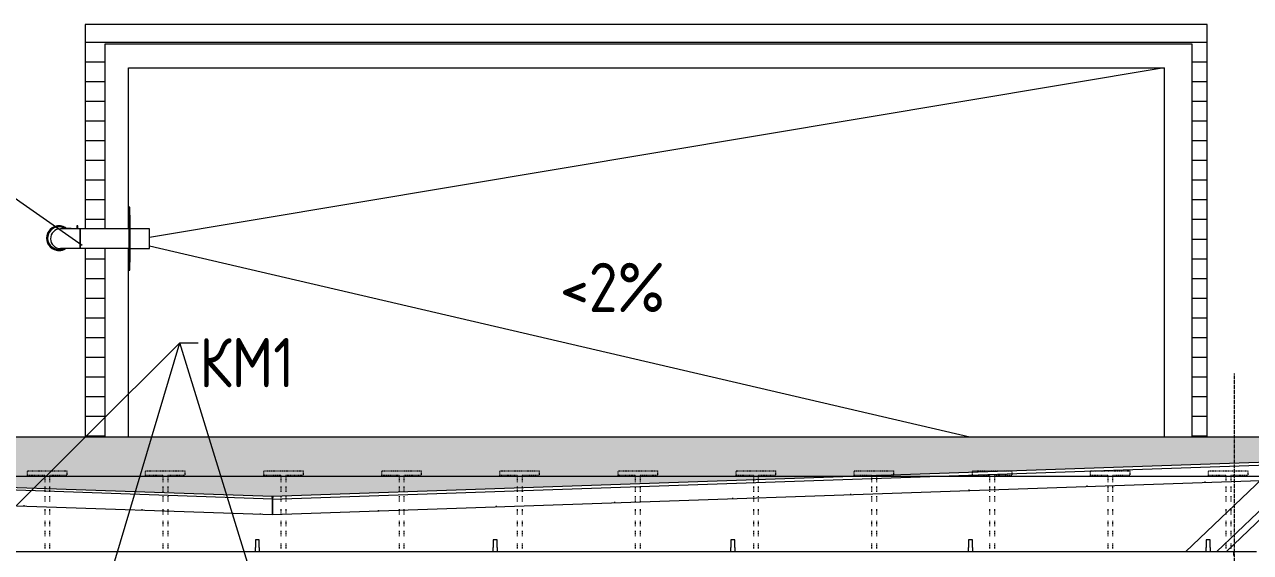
# Model space of a CAD drawing. Header units: millimetres. Extents: x -10178924 to 11692288, y -947381 to 58396.
# Drawn here: x 49202 to 55430, y -521210 to -518530 of the extents above; entities that cross this region are included whole.
import ezdxf

# ---------------------------------------------------------------- set-up
doc = ezdxf.new("R2010")
doc.units = ezdxf.units.MM
for name, pattern in [('ADSK_Линия сетки', [25, 20, -2.5, 0, -2.5]), ('ADSK_Скрыто', [6, 3, -3]), ('ADSK_Штриховая_ш3 п1_5', [4.5, 3, -1.5])]:
    doc.linetypes.add(name, pattern=pattern)
for name, color, linetype, lineweight in [('Аннотация', 7, 'Continuous', 18), ('Антураж', 7, 'Continuous', 18), ('Каркас', 7, 'Continuous', 18), ('Крыша', 7, 'Continuous', 9), ('Крыша штриховка', 7, 'Continuous', 9), ('Марки', 7, 'Continuous', 20), ('Обобщенные модели', 7, 'Continuous', 18), ('Оборудование', 7, 'Continuous', 18), ('Ограждение', 7, 'Continuous', 9), ('Оси', 253, 'Continuous', 9), ('Перекрытие', 7, 'Continuous', 18), ('Потолки', 7, 'Continuous', 9), ('Потолки штриховка', 7, 'Continuous', 9), ('Узлы', 7, 'Continuous', 18)]:
    doc.layers.add(name, color=color, linetype=linetype, lineweight=lineweight)
doc.layers.add('Линии', color=7, linetype='Continuous', lineweight=9, true_color=0x00a600)
doc.styles.add('GOST Common_4', font='GOST_Common.ttf', dxfattribs={"width": 0.9, "height": 200})

# ---------------------------------------------------------------- blocks, each defined once
blk = doc.blocks.new('Ограждение - 20 доп поручень 300-1864261-План кровли АР')
at = {"layer": 'Ограждение'}
for p, q in [((-60, 10), (-40, 10)), ((-60, 10), (-60, -10)), ((0, 10), (-40, 10)), ((0, -10), (0, 10)), ((-40, -10), (-60, -10)), ((-40, -10), (0, -10))]:
    blk.add_line(p, q, dxfattribs=at)
blk = doc.blocks.new('Ограждение - Ограждение-1863905-План кровли АР')
at = {"rotation": 89.99999999999942}
for p in [(50385, 43378.8), (51592.6, 43378.8), (52800.2, 43378.8), (54007.7, 43378.8), (55215.3, 43378.8)]:
    blk.add_blockref('Ограждение - 20 доп поручень 300-1864261-План кровли АР', p, dxfattribs=at)
blk = doc.blocks.new('Тип верхнего поручня - Верхний поручень_Внутренний_-1864227-План кровли АР')
at = {"layer": 'Ограждение'}
for p, q in [((45577.2, 43318.8), (55346.5, 43318.8)), ((55346.5, 43298.8), (55346.5, 43318.8)), ((55346.5, 43318.8), (55460.7, 43318.8))]:
    blk.add_line(p, q, dxfattribs=at)
blk = doc.blocks.new('Тип верхнего поручня - Верхний поручень_Внутренний_-V18-План кровли АР')
at = {"layer": 'Ограждение'}
for p, q in [((45577.2, 43318.8), (55346.5, 43318.8)), ((55346.5, 43318.8), (55460.7, 43318.8))]:
    blk.add_line(p, q, dxfattribs=at)
blk = doc.blocks.new('_ Хомут универсальный - _ Хомут универсальный-2851609-План кровли АР')
at = {"layer": 'Обобщенные модели'}
for p, q in [((-43.2, 2.5), (-56.9, 2.5)), ((-56.9, 2.5), (-56.9, -2.1)), ((-56.9, -2.1), (-43.2, -2.1))]:
    blk.add_line(p, q, dxfattribs=at)
for centre, start, end in [((0, 0), 170.46977, 176.68986), ((0, 0.1), 182.99198, 189.49692)]:
    blk.add_arc(centre, 43.3, start, end, dxfattribs=at)
blk = doc.blocks.new('_ Колено трубы 135 - _ Колено трубы 135-2851610-План кровли АР')
at = {"layer": 'Обобщенные модели'}
blk.add_line((49439.2, 44957.7), (49416, 44957.7), dxfattribs=at)
blk.add_ellipse((49439.2, 44914.3), major_axis=(0, 43.4), ratio=0.707107, start_param=6.099025, end_param=6.283185, dxfattribs=at)
blk = doc.blocks.new('_ Водосточный слив с хомутом универсальным - _ Водосточный слив с хомутом универсальным-2862675-План кровли АР')
at = {"layer": 'Обобщенные модели'}
for start, end in [(92.78011, 102.52255), (77.47745, 86.67726)]:
    blk.add_arc((0, 0), 43.6, start, end, dxfattribs=at)
blk = doc.blocks.new('Ворнока - Воронка выпускная ВК-В-D150_90-1946327-План кровли АР')
at = {"layer": 'Каркас', "lineweight": 9}
for radius, start, end in [(62.5, 90, 122.24466), (62.5, 90, 103.34198), (62.5, 0, 90), (62.5, 76.65802, 90), (62.5, 106.65832, 122.37897), (57.5, 236.00005, 0), (57.5, 0, 112.57399), (57.5, 102.02276, 111.6718), (57.5, 83.35447, 96.6454), (57.5, 60, 77.97682), (62.5, 46.65772, 73.34168), (57.5, 42.0229, 59.99956), (62.5, 16.65742, 43.34138), (57.5, 23.35451, 36.64545), (57.5, 0, 17.97696), (57.5, 342.02304, 0), (62.5, 0, 13.34109), (62.5, 229.78066, 270), (62.5, 230, 253.34168), (57.5, 236.20405, 240), (57.5, 240.00072, 257.97724), (62.5, 256.65802, 270), (57.5, 263.3546, 276.64553), (62.5, 270, 360), (62.5, 270, 283.34109), (57.5, 282.02318, 300), (62.5, 286.65742, 313.34138), (57.5, 300.00044, 317.9771), (62.5, 316.65772, 343.34168), (57.5, 323.35455, 336.64549), (62.5, 346.65802, 360)]:
    blk.add_arc((-500, 0), radius, start, end, dxfattribs=at)
blk = doc.blocks.new('Ограждение - Ограждение-2964499-План кровли АР')
at = {"layer": 'Ограждение'}
for p, q in [((55491.8, 43690.1), (55102.4, 43318.8)), ((55660.8, 43701.9), (55259, 43318.8)), ((55308.2, 43318.8), (55688.6, 43681.4))]:
    blk.add_line(p, q, dxfattribs=at)
blk = doc.blocks.new('TN_ПВХ воронка парапетная - ПВХ воронка парапетная 100х100 длиной 650мм с отводом и листоуловителем-7218197-План кровли АР')
at = {"layer": 'Оборудование'}
for p, q in [((50, 103.3), (-50, 103.3)), ((-50, 103.3), (-50, 3.3)), ((50, 3.3), (50, 103.3)), ((-160, 3), (-160, 0)), ((-120, 3), (-160, 3)), ((-160, 0), (-120, 0)), ((-120, 3), (120, 3)), ((120, 0), (-120, 0)), ((-50, 3.3), (50, 3.3)), ((-50, 0), (-50, -250)), ((50, 0), (50, -250)), ((160, 3), (120, 3)), ((120, 0), (160, 0)), ((160, 0), (160, 3)), ((-50, -250), (50, -250)), ((-50, -250), (-50, -350)), ((50, -250), (-50, -250)), ((50, -250), (50, -350))]:
    blk.add_line(p, q, dxfattribs=at)
blk.add_arc((0, -350), 50, 180, 360, dxfattribs=at)
blk = doc.blocks.new('Антураж 8 - Антураж 8-5657953-План кровли АР')
at = {"layer": 'Антураж'}
for p, q in [((50461.9, 43584.3), (45245.4, 43765)), ((50462.3, 43584.3), (55678.8, 43765)), ((50462.1, 43504.1), (45444.9, 43677.8)), ((55478.9, 43677.8), (50462.1, 43504.1)), ((50461.9, 43584.3), (50461.2, 43599.1)), ((50463, 43599.1), (50462.3, 43584.3)), ((50461.9, 43510), (50461.9, 43584.3)), ((50462.3, 43584.3), (50462.3, 43510))]:
    blk.add_line(p, q, dxfattribs=at)
blk = doc.blocks.new('Кровля')
at = {"layer": 'Крыша штриховка'}
h = blk.add_hatch(dxfattribs=at)
h.set_pattern_fill('FP_25', color=256, style=0, pattern_type=2)
h.set_pattern_definition([(270, (0, 10882.1), (600, 4e-14), [])])
h.paths.add_polyline_path([(50461.9, 38894.2), (54274.4, 42529.3), (51347.9, 42428), (51347.9, 42064.2), (47147.9, 42064.2), (47147.9, 42458.4), (48692.4, 42458.6), (46649.4, 42529.4), (50369.3, 38982.5)])
h.paths.add_polyline_path([(49415.1, 40630), (48913.6, 40630.7), (48914.2, 41810), (51824.6, 41809.3), (51823.9, 40670), (51817.1, 40670), (51816.6, 40662.5), (51804.6, 40662.5), (51804.6, 40650), (51792.1, 40650), (51792.1, 40637.5), (51784.6, 40637.5), (51784.6, 40630), (49776.5, 40630)])
h.paths.add_polyline_path([(50462.1, 43504.1), (55478.9, 43677.8), (55484.6, 43684.2), (50461.9, 43510.3), (45439.2, 43683.2), (45444.9, 43677.8), (50372.3, 43507.2)])
at = {"layer": 'Потолки штриховка', "lineweight": 18}
h = blk.add_hatch(dxfattribs=at)
h.set_pattern_fill('FP_58', color=256, style=0, pattern_type=2)
h.set_pattern_definition([(180, (52360.98, 44881.3), (-1e-14, -100), [])])
h.paths.add_polyline_path([(49611, 43898.8), (49611, 44856.7), (49511, 44856.7), (49511, 43898.8)])
h.paths.add_polyline_path([(55133.6, 43898.8), (55211, 43898.8), (55211, 45993.8), (49511, 45993.8), (49511, 44956.7), (49611, 44956.7), (49611, 45893.5), (55133.6, 45893.5), (55133.6, 44709.2)])
at = {"layer": 'Узлы', "true_color": 0xffffff}
h = blk.add_hatch(color=7, dxfattribs=at)
h.paths.add_polyline_path([(41826.4, -521.9), (49650.9, -521.9), (49650.9, 475.1), (49562.8, 474), (49503.2, -470.6), (45149.2, -323.1), (41142.1, -458.2), (41079.8, -77.1), (41079.8, -521.9), (41465, -521.9)])
h.paths.add_polyline_path([(-453.6, -388.9), (8078.1, -388.9), (8077.3, -26.3), (7973.5, -276.8), (3655.9, -146.8), (-674.6, -298.6), (-736.9, 259.3), (-736.9, -388.9)])
h.paths.add_polyline_path([(41079.8, 177.9), (41097.9, 182.8), (41188.3, 1719.8), (35856.5, 1526.9), (35850.1, 1488.2), (41079.8, 1488.2), (41079.8, 182)])
h.paths.add_polyline_path([(8078.1, 312.2), (8078.1, 1488.2), (12889.9, 1488.2), (12882.6, 1527), (8005.2, 1701.9), (8062.3, 316.3)])
h.paths.add_polyline_path([(-736.9, 502.7), (-468.8, 8048.7), (-6523.1, 7837.4), (-6529.6, 7798.6), (-736.9, 7798.6), (-736.9, 522.8)])
h.paths.add_polyline_path([(49650.9, 797.5), (49650.9, 7859.4), (55891.9, 7859.4), (55891.9, 8470.8), (55881.1, 8467.5), (55687, 7999.8), (49350.5, 8221), (49618.7, 803.5), (49632.8, 802.6), (49650.1, 797.7)])
h.paths.add_polyline_path([(16530.7, 1488.2), (35571.8, 1488.2), (35566.4, 1520.3), (29060, 1756.5), (29059.6, 1633.4), (19380, 1633.4), (19380, 1744.1), (13174.7, 1526.9), (13168.2, 1488.2), (15807.9, 1488.2)])
h.paths.add_polyline_path([(-7227.8, 7798.6), (-6807.9, 7798.6), (-6813, 7829.1), (-7122.5, 7899.2), (-6947.6, 14171.4), (-7182.5, 20168.5), (-7227.8, 20180.1), (-7227.8, 7899.2)])
h.paths.add_polyline_path([(55891.9, 8773.7), (55891.9, 16804.8), (55861.4, 16796.7), (55713, 12784.8), (55861.2, 8781.6), (55864.6, 8780.7)])
h.paths.add_polyline_path([(24355.3, 13320.2), (32597, 13639), (32606.4, 13678.1), (16107.8, 13678.1), (16117.8, 13638.2), (24355.3, 13320.2)])
h.paths.add_polyline_path([(10664.9, 13409.4), (15825, 13609.8), (15841.3, 13678.1), (11105, 13678.1), (11105, 21012.5), (10508.5, 21012), (10529.1, 20925.4), (10923.6, 20798), (10667.1, 13472.9)])
h.paths.add_polyline_path([(38181.7, 13414.1), (37897.5, 20847.2), (38471.4, 21009.5), (38481.1, 21051.3), (37706.7, 21051.3), (37706.7, 13678.1), (32878, 13678.1), (32887.7, 13637.6), (38174.9, 13414.4)])
h.paths.add_polyline_path([(55891.9, 17107.6), (55891.9, 32796.3), (55861.3, 32788.2), (55572.3, 24949.4), (55861.2, 17115.6), (55864.6, 17114.7)])
h.paths.add_polyline_path([(-7227.8, 20474.6), (-7182.8, 20486.1), (-6960.1, 26174.2), (-7182.6, 31854.5), (-7227.8, 31866), (-7227.8, 20478.7)])
h.paths.add_polyline_path([(45338.1, 20583.1), (45060.3, 27855.3), (45031.9, 27862.7), (45031.9, 21051.3), (38748.9, 21051.3), (38758.7, 21008.8), (45143.6, 20595.7)])
h.paths.add_polyline_path([(3392.9, 20705.4), (10228.7, 20955.9), (10241.6, 21012.5), (3737.3, 21012.5), (3737.3, 28192.7), (3693.8, 28181.5), (3395.2, 20761.3)])
h.paths.add_polyline_path([(45031.9, 28151.9), (45060.5, 28159.8), (45349.7, 35731.9), (45288.1, 37345), (45031.9, 37345), (45031.9, 28159.8)])
h.paths.add_polyline_path([(3737.3, 28469.4), (3737.3, 42947.5), (3702.4, 42938.6), (3419.3, 35707.7), (3702.4, 28478.4), (3736.8, 28469.6)])
h.paths.add_polyline_path([(-7227.8, 32160.5), (-7192.2, 32169.6), (-7003.4, 37563.7), (-7192, 42951.9), (-7227.8, 42961.1), (-7227.8, 32164.6)])
h.paths.add_polyline_path([(55891.9, 33099.2), (55891.9, 43246.9), (55860, 43238.6), (55675.4, 38159.5), (55861.2, 33107.2), (55864.6, 33106.3)])
h.paths.add_polyline_path([(45071.8, 38095), (45259.5, 38095), (45067.3, 43127.7), (45031.9, 43136.9), (45031.9, 38095), (45070, 38095)])
h.paths.add_polyline_path([(3737.3, 43224.3), (3737.3, 43716.6), (-7227.8, 43716.6), (-7227.8, 43255.6), (-7191.7, 43264.8), (-7067.6, 43609), (-1846.2, 43421.7), (3578, 43616.1), (3702.1, 43233.3), (3736.9, 43224.4)])
h.paths.add_polyline_path([(45031.9, 43426.1), (45104.3, 43444.9), (45207, 43781.1), (50463, 43599.1), (55714, 43781), (55835.6, 43550.7), (55891.9, 43536.1), (55891.9, 43898.8), (45031.9, 43898.8), (45031.9, 43440)])
at = {"layer": 'Аннотация', "lineweight": 9}
blk.add_line((49495.5, 44872.6), (48423.6, 45620.9), dxfattribs=at)
at = {"layer": 'Крыша'}
for p, q in [((49731, 44956.7), (49731, 45773.5)), ((49731, 45773.5), (54991, 45773.5)), ((54991, 45773.5), (49837.6, 44912.2)), ((54991, 45773.5), (54991, 43898.8)), ((49731, 43898.8), (49731, 44856.7)), ((54003.8, 43898.8), (49837.6, 44869.5))]:
    blk.add_line(p, q, dxfattribs=at)
at = {"layer": 'Линии', "color": 7}
for p, q in [((55891.9, 43898.8), (45031.9, 43898.8)), ((45207, 43781.1), (50462.1, 43599.1)), ((50462.1, 43599.1), (55714, 43781))]:
    blk.add_line(p, q, dxfattribs=at)
at = {"layer": 'Линии', "color": 7, "linetype": 'ADSK_Скрыто'}
for p, q in [((49217.4, 43728.8), (49417.4, 43728.8)), ((49217.4, 43703.8), (49217.4, 43728.8)), ((49417.4, 43728.8), (49417.4, 43703.8)), ((49817.4, 43728.8), (50017.4, 43728.8)), ((49817.4, 43703.8), (49817.4, 43728.8)), ((50017.4, 43728.8), (50017.4, 43703.8)), ((50417.4, 43728.8), (50617.4, 43728.8)), ((50417.4, 43703.8), (50417.4, 43728.8)), ((50617.4, 43728.8), (50617.4, 43703.8)), ((51017.4, 43728.8), (51217.4, 43728.8)), ((51017.4, 43703.8), (51017.4, 43728.8)), ((51217.4, 43728.8), (51217.4, 43703.8)), ((51617.4, 43728.8), (51817.4, 43728.8)), ((51617.4, 43703.8), (51617.4, 43728.8)), ((51817.4, 43728.8), (51817.4, 43703.8)), ((52217.4, 43728.8), (52417.4, 43728.8)), ((52217.4, 43703.8), (52217.4, 43728.8)), ((52417.4, 43728.8), (52417.4, 43703.8)), ((52817.4, 43728.8), (53017.4, 43728.8)), ((52817.4, 43703.8), (52817.4, 43728.8)), ((53017.4, 43728.8), (53017.4, 43703.8)), ((53417.4, 43728.8), (53617.4, 43728.8)), ((53417.4, 43703.8), (53417.4, 43728.8)), ((53617.4, 43728.8), (53617.4, 43703.8)), ((54017.4, 43728.8), (54217.4, 43728.8)), ((54017.4, 43703.8), (54017.4, 43728.8)), ((54217.4, 43728.8), (54217.4, 43703.8)), ((54617.4, 43728.8), (54817.4, 43728.8)), ((54617.4, 43703.8), (54617.4, 43728.8)), ((54817.4, 43728.8), (54817.4, 43703.8)), ((55217.4, 43728.8), (55417.4, 43728.8)), ((55217.4, 43703.8), (55217.4, 43728.8)), ((55417.4, 43728.8), (55417.4, 43703.8)), ((49304.9, 43703.8), (49217.4, 43703.8)), ((49304.9, 43703.8), (49304.9, 43668.8)), ((49417.4, 43703.8), (49329.9, 43703.8)), ((49329.9, 43703.8), (49329.9, 43668.8)), ((49904.9, 43703.8), (49817.4, 43703.8)), ((49904.9, 43703.8), (49904.9, 43668.8)), ((50017.4, 43703.8), (49929.9, 43703.8)), ((49929.9, 43703.8), (49929.9, 43668.8)), ((50504.9, 43703.8), (50417.4, 43703.8)), ((50504.9, 43703.8), (50504.9, 43668.8)), ((50617.4, 43703.8), (50529.9, 43703.8)), ((50529.9, 43703.8), (50529.9, 43668.8)), ((51104.9, 43703.8), (51017.4, 43703.8)), ((51104.9, 43703.8), (51104.9, 43668.8)), ((51217.4, 43703.8), (51129.9, 43703.8)), ((51129.9, 43703.8), (51129.9, 43668.8)), ((51704.9, 43703.8), (51617.4, 43703.8)), ((51704.9, 43703.8), (51704.9, 43668.8)), ((51817.4, 43703.8), (51729.9, 43703.8)), ((51729.9, 43703.8), (51729.9, 43668.8)), ((52304.9, 43703.8), (52217.4, 43703.8)), ((52304.9, 43703.8), (52304.9, 43668.8)), ((52417.4, 43703.8), (52329.9, 43703.8)), ((52329.9, 43703.8), (52329.9, 43668.8)), ((52904.9, 43703.8), (52817.4, 43703.8)), ((52904.9, 43703.8), (52904.9, 43668.8)), ((53017.4, 43703.8), (52929.9, 43703.8)), ((52929.9, 43703.8), (52929.9, 43668.8)), ((53504.9, 43703.8), (53417.4, 43703.8)), ((53504.9, 43703.8), (53504.9, 43668.8)), ((53617.4, 43703.8), (53529.9, 43703.8)), ((53529.9, 43703.8), (53529.9, 43668.8)), ((54104.9, 43703.8), (54017.4, 43703.8)), ((54104.9, 43703.8), (54104.9, 43668.8)), ((54217.4, 43703.8), (54129.9, 43703.8)), ((54129.9, 43703.8), (54129.9, 43668.8)), ((54704.9, 43703.8), (54617.4, 43703.8)), ((54704.9, 43703.8), (54704.9, 43668.8)), ((54817.4, 43703.8), (54729.9, 43703.8)), ((54729.9, 43703.8), (54729.9, 43668.8)), ((55304.9, 43703.8), (55217.4, 43703.8)), ((55304.9, 43703.8), (55304.9, 43668.8)), ((55417.4, 43703.8), (55329.9, 43703.8)), ((55329.9, 43703.8), (55329.9, 43668.8)), ((49304.9, 43648.8), (49304.9, 43618.8)), ((49304.9, 43598.8), (49304.9, 43568.8)), ((49329.9, 43648.8), (49329.9, 43618.8)), ((49329.9, 43598.8), (49329.9, 43568.8)), ((49904.9, 43648.8), (49904.9, 43618.8)), ((49904.9, 43598.8), (49904.9, 43568.8)), ((49929.9, 43648.8), (49929.9, 43618.8)), ((49929.9, 43598.8), (49929.9, 43568.8)), ((50504.9, 43648.8), (50504.9, 43618.8)), ((50504.9, 43598.8), (50504.9, 43568.8)), ((50529.9, 43648.8), (50529.9, 43618.8)), ((50529.9, 43598.8), (50529.9, 43568.8)), ((51104.9, 43648.8), (51104.9, 43618.8)), ((51104.9, 43598.8), (51104.9, 43568.8)), ((51129.9, 43648.8), (51129.9, 43618.8)), ((51129.9, 43598.8), (51129.9, 43568.8)), ((51704.9, 43648.8), (51704.9, 43618.8)), ((51704.9, 43598.8), (51704.9, 43568.8)), ((51729.9, 43648.8), (51729.9, 43618.8)), ((51729.9, 43598.8), (51729.9, 43568.8)), ((52304.9, 43648.8), (52304.9, 43618.8)), ((52304.9, 43598.8), (52304.9, 43568.8)), ((52329.9, 43648.8), (52329.9, 43618.8)), ((52329.9, 43598.8), (52329.9, 43568.8)), ((52904.9, 43648.8), (52904.9, 43618.8)), ((52904.9, 43598.8), (52904.9, 43568.8)), ((52929.9, 43648.8), (52929.9, 43618.8)), ((52929.9, 43598.8), (52929.9, 43568.8)), ((53504.9, 43648.8), (53504.9, 43618.8)), ((53504.9, 43598.8), (53504.9, 43568.8)), ((53529.9, 43648.8), (53529.9, 43618.8)), ((53529.9, 43598.8), (53529.9, 43568.8)), ((54104.9, 43648.8), (54104.9, 43618.8)), ((54104.9, 43598.8), (54104.9, 43568.8)), ((54129.9, 43648.8), (54129.9, 43618.8)), ((54129.9, 43598.8), (54129.9, 43568.8)), ((54704.9, 43648.8), (54704.9, 43618.8)), ((54704.9, 43598.8), (54704.9, 43568.8)), ((54729.9, 43648.8), (54729.9, 43618.8)), ((54729.9, 43598.8), (54729.9, 43568.8)), ((55304.9, 43648.8), (55304.9, 43618.8)), ((55304.9, 43598.8), (55304.9, 43568.8)), ((55329.9, 43648.8), (55329.9, 43618.8)), ((55329.9, 43598.8), (55329.9, 43568.8)), ((49304.9, 43533.8), (49304.9, 43503.8)), ((49329.9, 43533.8), (49329.9, 43503.8)), ((49904.9, 43533.8), (49904.9, 43503.8)), ((49929.9, 43533.8), (49929.9, 43503.8)), ((50504.9, 43533.8), (50504.9, 43503.8)), ((50529.9, 43533.8), (50529.9, 43503.8)), ((51104.9, 43533.8), (51104.9, 43503.8)), ((51129.9, 43533.8), (51129.9, 43503.8)), ((51704.9, 43533.8), (51704.9, 43503.8)), ((51729.9, 43533.8), (51729.9, 43503.8)), ((52304.9, 43533.8), (52304.9, 43503.8)), ((52329.9, 43533.8), (52329.9, 43503.8)), ((52904.9, 43533.8), (52904.9, 43503.8)), ((52929.9, 43533.8), (52929.9, 43503.8)), ((53504.9, 43533.8), (53504.9, 43503.8)), ((53529.9, 43533.8), (53529.9, 43503.8)), ((54104.9, 43533.8), (54104.9, 43503.8)), ((54129.9, 43533.8), (54129.9, 43503.8)), ((54704.9, 43533.8), (54704.9, 43503.8)), ((54729.9, 43533.8), (54729.9, 43503.8)), ((55304.9, 43533.8), (55304.9, 43503.8)), ((55329.9, 43533.8), (55329.9, 43503.8)), ((49304.9, 43473.8), (49304.9, 43443.8)), ((49329.9, 43473.8), (49329.9, 43443.8)), ((49904.9, 43473.8), (49904.9, 43443.8)), ((49929.9, 43473.8), (49929.9, 43443.8)), ((50504.9, 43473.8), (50504.9, 43443.8)), ((50529.9, 43473.8), (50529.9, 43443.8)), ((51104.9, 43473.8), (51104.9, 43443.8)), ((51129.9, 43473.8), (51129.9, 43443.8)), ((51704.9, 43473.8), (51704.9, 43443.8)), ((51729.9, 43473.8), (51729.9, 43443.8)), ((52304.9, 43473.8), (52304.9, 43443.8)), ((52329.9, 43473.8), (52329.9, 43443.8)), ((52904.9, 43473.8), (52904.9, 43443.8)), ((52929.9, 43473.8), (52929.9, 43443.8)), ((53504.9, 43473.8), (53504.9, 43443.8)), ((53529.9, 43473.8), (53529.9, 43443.8)), ((54104.9, 43473.8), (54104.9, 43443.8)), ((54129.9, 43473.8), (54129.9, 43443.8)), ((54704.9, 43473.8), (54704.9, 43443.8)), ((54729.9, 43473.8), (54729.9, 43443.8)), ((55304.9, 43473.8), (55304.9, 43443.8)), ((55329.9, 43473.8), (55329.9, 43443.8)), ((49304.9, 43423.8), (49304.9, 43393.8)), ((49329.9, 43423.8), (49329.9, 43393.8)), ((49904.9, 43423.8), (49904.9, 43393.8)), ((49929.9, 43423.8), (49929.9, 43393.8)), ((50504.9, 43423.8), (50504.9, 43393.8)), ((50529.9, 43423.8), (50529.9, 43393.8)), ((51104.9, 43423.8), (51104.9, 43393.8)), ((51129.9, 43423.8), (51129.9, 43393.8)), ((51704.9, 43423.8), (51704.9, 43393.8)), ((51729.9, 43423.8), (51729.9, 43393.8)), ((52304.9, 43423.8), (52304.9, 43393.8)), ((52329.9, 43423.8), (52329.9, 43393.8)), ((52904.9, 43423.8), (52904.9, 43393.8)), ((52929.9, 43423.8), (52929.9, 43393.8)), ((53504.9, 43423.8), (53504.9, 43393.8)), ((53529.9, 43423.8), (53529.9, 43393.8)), ((54104.9, 43423.8), (54104.9, 43393.8)), ((54129.9, 43423.8), (54129.9, 43393.8)), ((54704.9, 43423.8), (54704.9, 43393.8)), ((54729.9, 43423.8), (54729.9, 43393.8)), ((55304.9, 43423.8), (55304.9, 43393.8)), ((55329.9, 43423.8), (55329.9, 43393.8)), ((49304.9, 43358.8), (49304.9, 43328.8)), ((49329.9, 43358.8), (49329.9, 43328.8)), ((49904.9, 43358.8), (49904.9, 43328.8)), ((49929.9, 43358.8), (49929.9, 43328.8)), ((50504.9, 43358.8), (50504.9, 43328.8)), ((50529.9, 43358.8), (50529.9, 43328.8)), ((51104.9, 43358.8), (51104.9, 43328.8)), ((51129.9, 43358.8), (51129.9, 43328.8)), ((51704.9, 43358.8), (51704.9, 43328.8)), ((51729.9, 43358.8), (51729.9, 43328.8)), ((52304.9, 43358.8), (52304.9, 43328.8)), ((52329.9, 43358.8), (52329.9, 43328.8)), ((52904.9, 43358.8), (52904.9, 43328.8)), ((52929.9, 43358.8), (52929.9, 43328.8)), ((53504.9, 43358.8), (53504.9, 43328.8)), ((53529.9, 43358.8), (53529.9, 43328.8)), ((54104.9, 43358.8), (54104.9, 43328.8)), ((54129.9, 43358.8), (54129.9, 43328.8)), ((54704.9, 43358.8), (54704.9, 43328.8)), ((54729.9, 43358.8), (54729.9, 43328.8)), ((55304.9, 43358.8), (55304.9, 43328.8)), ((55329.9, 43358.8), (55329.9, 43328.8))]:
    blk.add_line(p, q, dxfattribs=at)
at = {"layer": 'Линии', "color": 7, "linetype": 'ADSK_Штриховая_ш3 п1_5'}
blk.add_line((55582.1, 43698.8), (45211.9, 43698.8), dxfattribs=at)
at = {"layer": 'Марки'}
for p, q in [((47847.9, 42245), (49991.7, 44377.8)), ((49341.7, 42206.1), (49991.7, 44377.8)), ((49991.7, 44377.8), (50084.8, 44377.8)), ((49991.7, 44377.8), (50084.8, 44377.8)), ((50647.9, 42245), (49991.7, 44377.8)), ((49991.7, 44377.8), (50084.8, 44377.8))]:
    blk.add_line(p, q, dxfattribs=at)
at = {"layer": 'Оси', "linetype": 'ADSK_Линия сетки'}
blk.add_line((55349.6, -5630.6), (55349.6, 44223), dxfattribs=at)
at = {"layer": 'Перекрытие'}
for p, q in [((55133.6, 45893.5), (49611, 45893.5)), ((49611, 45893.5), (49611, 44956.7)), ((55133.6, 43898.8), (55133.6, 45893.5)), ((49611, 44856.7), (49611, 43898.8))]:
    blk.add_line(p, q, dxfattribs=at)
at = {"layer": 'Потолки'}
for p, q in [((55211, 45993.8), (49511, 45993.8)), ((49511, 45993.8), (49511, 44956.7)), ((55211, 43898.8), (55211, 45993.8)), ((49511, 44856.7), (49511, 43898.8))]:
    blk.add_line(p, q, dxfattribs=at)
at = {"layer": 'Антураж'}
blk.add_blockref('Антураж 8 - Антураж 8-5657953-План кровли АР', (0, 0), dxfattribs=at)
at = {"layer": 'Каркас', "rotation": 180}
blk.add_blockref('Ворнока - Воронка выпускная ВК-В-D150_90-1946327-План кровли АР', (48877.3, 44909.3), dxfattribs=at)
at = {"layer": 'Обобщенные модели', "rotation": 269.9999999999997}
blk.add_blockref('_ Хомут универсальный - _ Хомут универсальный-2851609-План кровли АР', (49471, 44914.3), dxfattribs=at)
at = {"layer": 'Обобщенные модели'}
for name, p in [('_ Колено трубы 135 - _ Колено трубы 135-2851610-План кровли АР', (0, 0)), ('_ Водосточный слив с хомутом универсальным - _ Водосточный слив с хомутом универсальным-2862675-План кровли АР', (49471, 44914.3))]:
    blk.add_blockref(name, p, dxfattribs=at)
at = {"layer": 'Оборудование', "rotation": 269.9999999999998}
blk.add_blockref('TN_ПВХ воронка парапетная - ПВХ воронка парапетная 100х100 длиной 650мм с отводом и листоуловителем-7218197-План кровли АР', (49734.4, 44906.7), dxfattribs=at)
at = {"layer": 'Ограждение'}
for name in ['Ограждение - Ограждение-2964499-План кровли АР', 'Ограждение - Ограждение-1863905-План кровли АР', 'Тип верхнего поручня - Верхний поручень_Внутренний_-1864227-План кровли АР', 'Тип верхнего поручня - Верхний поручень_Внутренний_-V18-План кровли АР']:
    blk.add_blockref(name, (0, 0), dxfattribs=at)
at = {"layer": 'Аннотация', "lineweight": 9, "insert": (52455.2, 44784.4), "char_height": 250, "width": 714.6, "attachment_point": 3, "line_spacing_factor": 1.022766, "style": 'GOST Common_4'}
blk.add_mtext('\\pxqr,t1.44,2.88,4.32,5.76,7.2,8.64,10.08,11.52,12.96,14.4,15.84,17.28,18.72,20.16,21.6,23.04,24.48,25.92,27.36,28.8,30.24,31.68,33.12,34.56,36,37.44,38.88,40.32,41.76,43.2,44.64,46.08;{<2%}', dxfattribs=at)
at = {"layer": 'Марки', "lineweight": 9, "insert": (50331.8, 44277.4), "char_height": 250, "width": 500.4, "attachment_point": 5, "line_spacing_factor": 1.022766, "style": 'GOST Common_4'}
blk.add_mtext('\\pxqc,t4.572,9.144,13.716,18.288,22.86,27.432,32.004,36.576,41.148,45.72,50.292,54.864,59.436,64.008,68.58,73.152,77.724,82.296,86.868,91.44,96.012,100.584,105.156,109.728,114.3,118.872,123.444,128.016,132.588,137.16,141.732,146.304;{КМ1}', dxfattribs=at)

msp = doc.modelspace()

# ---------------------------------------------------------------- block references
msp.add_blockref('Кровля', (0, -564523.7))

doc.saveas('drawing.dxf')
